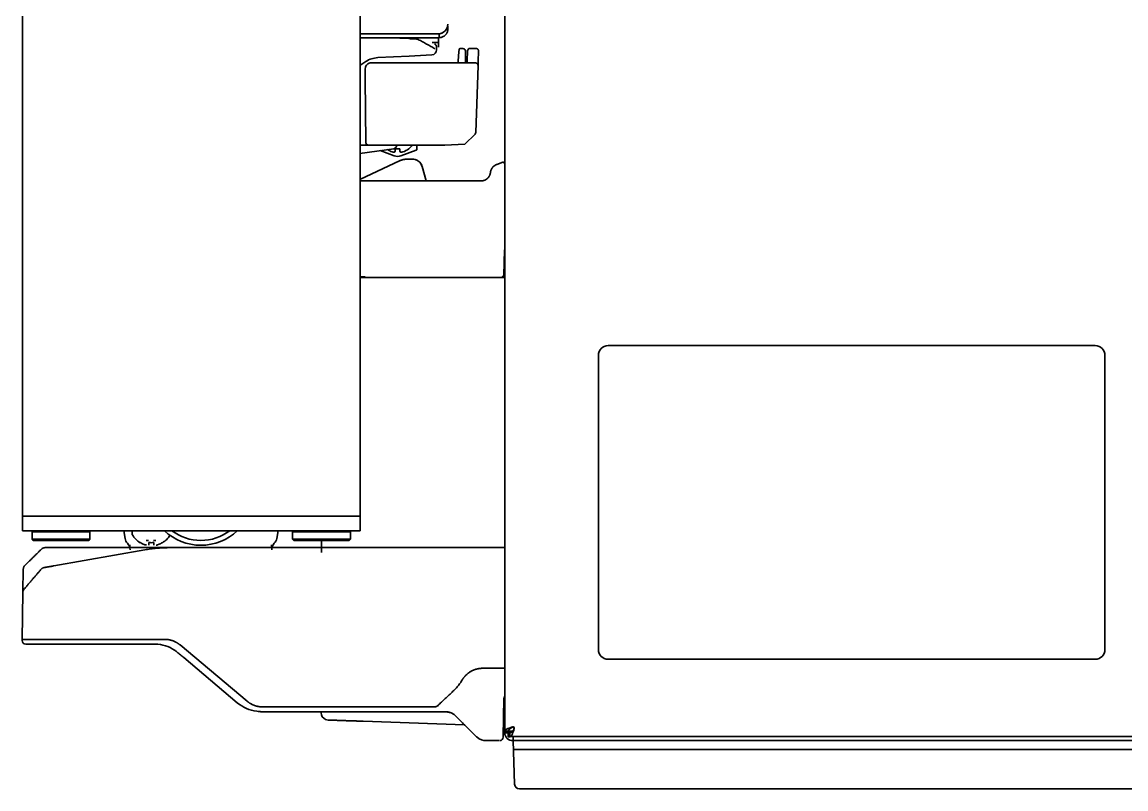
# Model space of a CAD drawing. Header units: inches. Extents: x 786 to 5755, y -850 to 3635.
# Drawn here: x 1965.7 to 2194.5, y 1287.6 to 1446.5 of the extents above; entities that cross this region are included whole.
import ezdxf

# ---------------------------------------------------------------- set-up
doc = ezdxf.new("R2010")
doc.units = ezdxf.units.IN
doc.layers.add('1', color=7, linetype='Continuous', true_color=0xffffff)
doc.layers.add('4', color=7, linetype='Continuous', true_color=0xffffff)

msp = doc.modelspace()

# ---------------------------------------------------------------- linework, layer by layer
at = {"layer": '1', "color": 7, "linetype": 'Continuous', "lineweight": 35}
for p, q in [((1965.72, 1344.12), (1965.72, 2088.63)), ((2035.72, 1344.12), (2035.72, 2088.63)), ((2065.72, 1299.72), (2065.72, 2075.35)), ((2049.83, 1444.12), (2035.72, 1444.12)), ((2049.83, 1444.12), (2050.08, 1444.12)), ((2050.08, 1444.12), (2051.94, 1444.12)), ((2052.12, 1444.12), (2052.12, 1443.32)), ((2053.7, 1445.2), (2053.92, 1445.21)), ((2053.89, 1445.78), (2053.92, 1445.21)), ((2051.21, 1443.32), (2035.72, 1443.32)), ((2042.09, 1443.32), (2045.84, 1443.13)), ((2051.94, 1442.32), (2050.67, 1442.32)), ((2052.12, 1443.32), (2051.21, 1443.32)), ((2052.01, 1443.32), (2052.01, 1441.32)), ((2045.88, 1439.52), (2039.39, 1439.18)), ((2050.62, 1439.77), (2045.88, 1439.52)), ((2051.57, 1441.38), (2051.57, 1440.77)), ((2056.07, 1438.53), (2056.23, 1440.36)), ((2056.23, 1440.36), (2056.27, 1440.89)), ((2056.47, 1441.07), (2057.05, 1441.07)), ((2057.55, 1440.58), (2057.56, 1440.14)), ((2057.56, 1440.14), (2057.59, 1438.31)), ((2036.91, 1438.37), (2035.65, 1437.55)), ((2048.22, 1438.11), (2048.22, 1438.07)), ((2053.22, 1438.07), (2053.22, 1438.11)), ((2056.03, 1438.07), (2056.07, 1438.53)), ((2057.59, 1438.31), (2057.59, 1438.07)), ((2042.7, 1420.3), (2035.65, 1419.31)), ((2042.81, 1418.83), (2039.87, 1419.9)), ((2043.34, 1421.07), (2043.34, 1421.07)), ((2047.33, 1419.98), (2044.18, 1418.83)), ((2047.49, 1420.21), (2047.49, 1421.07)), ((2188.14, 1379.49), (2087.14, 1379.49)), ((2085.14, 1377.49), (2085.14, 1316.49)), ((2190.14, 1316.49), (2190.14, 1377.49)), ((1965.72, 1344.12), (1967.72, 1344.12)), ((1965.72, 1341.12), (1965.72, 1344.12)), ((1967.72, 1344.12), (1965.72, 1344.12)), ((1967.72, 1344.12), (2033.72, 1344.12)), ((2033.72, 1344.12), (1967.72, 1344.12)), ((2033.72, 1344.12), (2035.72, 1344.12)), ((2035.72, 1344.12), (2033.72, 1344.12)), ((2035.72, 1344.12), (2035.72, 1341.12)), ((1967.72, 1341.12), (1965.72, 1341.12)), ((1967.97, 1341.12), (1967.72, 1340.87)), ((1967.72, 1341.12), (2033.72, 1341.12)), ((1979.72, 1340.87), (1979.47, 1341.12)), ((1986.72, 1341.12), (1987, 1339.54)), ((2018.44, 1339.54), (2018.72, 1341.12)), ((2021.97, 1341.12), (2021.72, 1340.87)), ((2033.72, 1340.87), (2033.47, 1341.12)), ((2035.72, 1341.12), (2033.72, 1341.12)), ((1967.72, 1340.87), (1967.72, 1339.37)), ((1979.72, 1340.87), (1967.72, 1340.87)), ((1967.72, 1339.37), (1967.97, 1339.12)), ((1973.72, 1339.37), (1967.72, 1339.37)), ((1967.97, 1339.12), (1973.72, 1339.12)), ((1979.72, 1339.37), (1973.72, 1339.37)), ((1973.72, 1339.12), (1979.47, 1339.12)), ((1979.47, 1339.12), (1979.72, 1339.37)), ((1979.72, 1339.37), (1979.72, 1340.87)), ((1988.45, 1340.72), (1988.45, 1340.52)), ((2021.72, 1340.87), (2021.72, 1339.37)), ((2033.72, 1340.87), (2021.72, 1340.87)), ((2021.72, 1339.37), (2021.97, 1339.12)), ((2027.72, 1339.37), (2021.72, 1339.37)), ((2021.97, 1339.12), (2027.72, 1339.12)), ((2033.72, 1339.37), (2027.72, 1339.37)), ((2027.72, 1339.12), (2033.47, 1339.12)), ((2033.47, 1339.12), (2033.72, 1339.37)), ((2033.72, 1339.37), (2033.72, 1340.87)), ((1972.22, 1333.84), (1991.07, 1337.16)), ((1972.92, 1337.62), (1995.2, 1337.62)), ((1987.97, 1338.19), (1987.98, 1337.62)), ((1990.15, 1338.65), (1990.15, 1338.68)), ((1994.75, 1338.68), (1994.75, 1338.65)), ((1998.34, 1337.62), (2002.41, 1337.62)), ((2003.39, 1337.62), (2012.24, 1337.62)), ((2012.24, 1337.62), (2049.09, 1337.62)), ((2017.33, 1337.62), (2017.34, 1338.19)), ((2049.09, 1337.62), (2061.48, 1337.62)), ((2061.48, 1337.62), (2065.66, 1337.62)), ((1965.82, 1328.37), (1965.91, 1333.21)), ((1965.65, 1318.62), (1965.82, 1328.37)), ((1965.65, 1318.62), (1972.65, 1318.62)), ((1965.66, 1318.36), (1965.65, 1318.62)), ((1972.65, 1318.62), (1995.2, 1318.62)), ((1993.28, 1317.62), (1966.41, 1317.62)), ((1998.41, 1317.45), (2012.31, 1305.79)), ((2010.28, 1305.49), (1999.16, 1314.83)), ((2087.14, 1314.49), (2188.14, 1314.49)), ((2061.16, 1312.62), (2064.05, 1312.62)), ((2064.05, 1312.62), (2065.43, 1312.62)), ((2065.43, 1312.62), (2065.66, 1312.62)), ((2056.62, 1309.76), (2056.83, 1310.12)), ((2015.52, 1304.62), (2050.77, 1304.62)), ((2065.55, 1306.45), (2065.41, 1298.36)), ((2065.65, 1304.75), (2065.52, 1304.78)), ((2065.65, 1304.75), (2065.64, 1304.75)), ((2050.77, 1303.62), (2015.42, 1303.62)), ((2016.39, 1303.62), (2016.32, 1303.62)), ((2055.67, 1302.6), (2055.53, 1302.74)), ((2065.65, 1302.34), (2065.65, 1302.34)), ((2065.47, 1302.02), (2065.53, 1301.97)), ((2063.64, 1297.62), (2061.9, 1297.62)), ((2065.65, 1299.41), (2065.65, 1299.56)), ((2065.65, 1299.22), (2065.65, 1299.41)), ((2066.45, 1299.22), (2065.65, 1299.22)), ((2066.45, 1299.41), (2066.45, 1299.56)), ((2066.45, 1299.41), (2066.45, 1299.22)), ((2066.45, 1299.22), (2066.8, 1299.22)), ((2066.46, 1299.22), (2066.64, 1299.22)), ((2066.46, 1298.42), (2066.46, 1299.22)), ((2066.64, 1298.42), (2066.46, 1298.42)), ((2066.8, 1299.22), (2066.64, 1299.22)), ((2066.8, 1298.42), (2066.64, 1298.42)), ((2066.65, 1299.62), (2067.34, 1299.62)), ((3046.84, 1298.48), (2066.94, 1298.48)), ((2067.45, 1297.62), (2067.45, 1298.42)), ((3047.14, 1297.68), (2067.45, 1297.68)), ((2067.45, 1297.62), (2071.45, 1297.62)), ((2067.77, 1288.59), (2067.45, 1297.62)), ((2071.45, 1297.62), (2067.45, 1297.62)), ((2071.45, 1297.62), (2157.46, 1297.62)), ((2955.44, 1295.78), (2067.52, 1295.78)), ((2071.45, 1287.62), (2068.77, 1287.62)), ((2157.14, 1287.62), (2071.45, 1287.62)), ((2157.14, 1287.62), (2955.44, 1287.62))]:
    msp.add_line(p, q, dxfattribs=at)
for centre, radius, start, end in [((2046.31, 1443.12), 0.2, 354.7841, 90), ((2050.57, 1440.77), 1, 273, 0), ((2056.47, 1440.87), 0.2, 90, 175), ((2057.05, 1440.57), 0.5, 1, 90), ((2039.65, 1434.19), 5, 93, 123.1538), ((2042.59, 1421.04), 0.75, 278, 2), ((2043.49, 1423.17), 3.74, 309.3791, 326.4654), ((2087.14, 1377.49), 2, 90, 180), ((2188.14, 1377.49), 2, 0, 90), ((1988.85, 1340.72), 0.4, 90, 180), ((2002.72, 1349.12), 11, 226.6537, 270), ((2002.72, 1349.12), 10, 233.1281, 270), ((2002.72, 1349.12), 10, 270, 306.8719), ((2002.72, 1349.12), 11, 270, 313.3418), ((1988.97, 1339.89), 2, 190, 222.8958), ((1988.85, 1340.52), 0.4, 180, 210.3012), ((1992.65, 1342.74), 4.8, 210.3012, 238.4186), ((1992.26, 1342.74), 4.8, 301.5837, 327.7382), ((2016.47, 1339.89), 2, 317.1042, 350), ((1986.04, 1337.16), 2, 1, 42.8958), ((1992.45, 1342.43), 3.78, 262.3959, 269.9965), ((1992.45, 1342.43), 3.78, 270.0035, 277.6041), ((2019.4, 1337.16), 2, 137.1042, 179), ((1966.41, 1318.37), 0.75, 181, 270), ((1993.28, 1310.62), 7, 55.5281, 90), ((2087.14, 1316.49), 2, 180, 270), ((2188.14, 1316.49), 2, 270, 0), ((2067.04, 1306.28), 1.5, 157.8745, 179), ((2015.42, 1311.62), 8, 230, 261.8734), ((2069.01, 1301.62), 2, 215.9658, 227.8245), ((2067.45, 1300.22), 0.25, 0, 90), ((2061.9, 1300.62), 3, 230.3082, 270), ((2064.66, 1298.37), 0.75, 270, 359), ((2067.45, 1299.42), 1.8, 186.3155, 270), ((2068.77, 1288.62), 1, 182, 270)]:
    msp.add_arc(centre, radius, start, end, dxfattribs=at)
for centre, major_axis, ratio, start_param, end_param in [((2051.94, 1446.12), (0, 2), 0.990268, 3.141593, 4.712389), ((2043.49, 1423.19), (3.62, 0.87), 0.997235, 3.879272, 4.177379), ((2043.23, 1423.23), (0.81, 3.6), 0.902278, 3.129444, 3.24631), ((2042.94, 1423.23), (0.38, 3.67), 0.420739, 3.280106, 3.396972), ((2043.49, 1420.71), (0, -2), 0.999828, 5.934175, 6.632196), ((2043.2, 1423.19), (0.27, 3.72), 0.017407, 3.440796, 3.813517), ((2043.79, 1423.19), (0.27, -3.72), 0.017407, 5.611261, 5.983982), ((2044.05, 1423.23), (0.38, -3.67), 0.420739, 6.027806, 6.144672), ((2043.75, 1423.23), (0.81, -3.6), 0.902278, 6.178468, 6.295334), ((2043.5, 1423.19), (3.62, -0.87), 0.997235, 5.247399, 5.62012), ((2053.41, 1300.62), (-2.13, 2.11), 0.999844, 4.708305, 4.71975)]:
    msp.add_ellipse(centre, major_axis=major_axis, ratio=ratio, start_param=start_param, end_param=end_param, dxfattribs=at)
for points, knots in [([(2053.91, 1445.01), (2053.91, 1444.91), (2053.89, 1444.81), (2053.85, 1444.61), (2053.81, 1444.51), (2053.76, 1444.38), (2053.75, 1444.36), (2053.72, 1444.31), (2053.68, 1444.23), (2053.64, 1444.16), (2053.55, 1444.03), (2053.48, 1443.94), (2053.38, 1443.84), (2053.35, 1443.82), (2053.31, 1443.78), (2053.25, 1443.72), (2053.18, 1443.67), (2053.03, 1443.57), (2052.93, 1443.51), (2052.79, 1443.46), (2052.76, 1443.44), (2052.71, 1443.42), (2052.68, 1443.41), (2052.59, 1443.39), (2052.48, 1443.36), (2052.36, 1443.34), (2052.27, 1443.33), (2052.24, 1443.33), (2052.18, 1443.33), (2052.15, 1443.32), (2052.12, 1443.32)], [0, 0, 0, 0, 0.125, 0.125, 0.25, 0.25, 0.28125, 0.28125, 0.3125, 0.375, 0.375, 0.5, 0.5, 0.53125, 0.53125, 0.5625, 0.625, 0.625, 0.75, 0.75, 0.78125, 0.78125, 0.8125, 0.8125, 0.875, 0.9375, 0.9375, 0.96875, 0.96875, 1, 1, 1, 1]), ([(2052.12, 1444.12), (2052.19, 1444.12), (2052.27, 1444.13), (2052.36, 1444.15), (2052.37, 1444.16), (2052.41, 1444.17), (2052.43, 1444.17), (2052.48, 1444.19), (2052.51, 1444.2), (2052.55, 1444.22), (2052.57, 1444.23), (2052.58, 1444.24)], [0, 0, 0, 0, 0.453001, 0.453001, 0.566251, 0.566251, 0.679502, 0.679502, 0.906002, 0.906002, 1, 1, 1, 1]), ([(2045.84, 1443.13), (2045.86, 1443.13), (2045.89, 1443.13), (2045.95, 1443.12), (2045.97, 1443.12), (2046.03, 1443.12), (2046.06, 1443.12), (2046.11, 1443.11), (2046.14, 1443.11), (2046.19, 1443.11), (2046.22, 1443.11), (2046.27, 1443.11), (2046.3, 1443.1), (2046.35, 1443.1), (2046.37, 1443.1), (2046.42, 1443.1), (2046.45, 1443.1), (2046.5, 1443.09), (2046.52, 1443.09), (2046.57, 1443.09), (2046.59, 1443.09), (2046.64, 1443.09), (2046.66, 1443.09), (2046.71, 1443.08), (2046.73, 1443.08), (2046.8, 1443.08), (2046.84, 1443.08), (2046.92, 1443.07), (2046.96, 1443.07), (2047.02, 1443.07), (2047.04, 1443.07), (2047.07, 1443.06), (2047.09, 1443.06), (2047.14, 1443.06), (2047.17, 1443.06), (2047.23, 1443.06), (2047.26, 1443.05), (2047.3, 1443.05), (2047.33, 1443.05), (2047.36, 1443.05), (2047.37, 1443.05), (2047.38, 1443.05), (2047.39, 1443.05), (2047.41, 1443.05), (2047.43, 1443.05), (2047.44, 1443.04), (2047.45, 1443.04), (2047.45, 1443.04), (2047.46, 1443.04), (2047.46, 1443.04), (2047.47, 1443.04), (2047.47, 1443.04), (2047.47, 1443.04), (2047.47, 1443.04)], [0, 0, 0, 0, 0.031362, 0.031362, 0.062725, 0.062725, 0.094087, 0.094087, 0.125449, 0.125449, 0.156812, 0.156812, 0.188174, 0.188174, 0.219536, 0.219536, 0.250899, 0.250899, 0.282261, 0.282261, 0.313623, 0.313623, 0.344986, 0.344986, 0.376348, 0.376348, 0.439073, 0.439073, 0.501797, 0.501797, 0.53316, 0.53316, 0.564522, 0.564522, 0.627247, 0.627247, 0.689971, 0.689971, 0.752696, 0.752696, 0.784058, 0.784058, 0.815421, 0.815421, 0.878145, 0.878145, 0.909508, 0.909508, 0.94087, 0.94087, 0.972232, 0.972232, 1, 1, 1, 1]), ([(2045.85, 1443.05), (2045.85, 1443.07), (2045.85, 1443.09), (2045.84, 1443.12), (2045.84, 1443.13), (2045.84, 1443.13)], [0, 0, 0, 0, 0.5, 0.5, 1, 1, 1, 1]), ([(2047.47, 1443.04), (2047.52, 1443.04), (2047.58, 1443.03), (2047.69, 1443), (2047.74, 1442.98), (2047.79, 1442.95)], [0, 0, 0, 0, 0.5, 0.5, 1, 1, 1, 1]), ([(2051.18, 1442.03), (2051.24, 1442), (2051.3, 1441.96), (2051.39, 1441.87), (2051.43, 1441.82), (2051.5, 1441.7), (2051.53, 1441.64), (2051.56, 1441.51), (2051.57, 1441.44), (2051.57, 1441.38)], [0, 0, 0, 0, 0.25, 0.25, 0.5, 0.5, 0.75, 0.75, 1, 1, 1, 1]), ([(2043.03, 1420.28), (2043.06, 1420.28), (2043.1, 1420.28), (2043.18, 1420.28), (2043.26, 1420.28), (2043.34, 1420.28), (2043.41, 1420.28), (2043.45, 1420.28), (2043.57, 1420.28), (2043.65, 1420.28), (2043.77, 1420.28), (2043.81, 1420.28), (2043.88, 1420.28), (2043.92, 1420.28), (2043.96, 1420.28)], [0, 0, 0, 0, 0.125, 0.125, 0.25, 0.375, 0.375, 0.5, 0.5, 0.75, 0.75, 0.875, 0.875, 1, 1, 1, 1]), ([(2047.49, 1420.21), (2047.49, 1420.2), (2047.49, 1420.2), (2047.49, 1420.19), (2047.49, 1420.18), (2047.49, 1420.16), (2047.48, 1420.15), (2047.48, 1420.12), (2047.47, 1420.11), (2047.46, 1420.09), (2047.45, 1420.08), (2047.44, 1420.06), (2047.43, 1420.04), (2047.41, 1420.03), (2047.4, 1420.02), (2047.4, 1420.02), (2047.37, 1420), (2047.35, 1419.98), (2047.33, 1419.98)], [0, 0, 0, 0, 0.0625, 0.0625, 0.125, 0.125, 0.25, 0.25, 0.375, 0.375, 0.5, 0.5, 0.625, 0.6875, 0.6875, 0.75, 0.75, 1, 1, 1, 1]), ([(1970.4, 1337.62), (1970.33, 1337.62), (1970.27, 1337.61), (1970.14, 1337.59), (1970.08, 1337.57), (1969.96, 1337.52), (1969.9, 1337.49), (1969.79, 1337.42), (1969.74, 1337.38), (1969.69, 1337.33)], [0, 0, 0, 0, 0.25, 0.25, 0.5, 0.5, 0.75, 0.75, 1, 1, 1, 1]), ([(1970.4, 1337.62), (1970.4, 1337.62), (1970.4, 1337.62), (1970.42, 1337.62), (1970.42, 1337.62), (1970.44, 1337.62), (1970.44, 1337.62), (1970.46, 1337.62), (1970.47, 1337.62), (1970.49, 1337.62), (1970.5, 1337.62), (1970.53, 1337.62), (1970.54, 1337.62), (1970.57, 1337.62), (1970.58, 1337.62), (1970.63, 1337.62), (1970.67, 1337.62), (1970.75, 1337.62), (1970.79, 1337.62), (1970.88, 1337.62), (1970.93, 1337.62), (1970.99, 1337.62), (1971.01, 1337.62), (1971.03, 1337.62), (1971.08, 1337.62), (1971.12, 1337.62), (1971.2, 1337.62), (1971.26, 1337.62), (1971.39, 1337.62), (1971.46, 1337.62), (1971.56, 1337.62), (1971.59, 1337.62), (1971.65, 1337.62), (1971.66, 1337.62), (1971.7, 1337.62), (1971.72, 1337.62), (1971.81, 1337.62), (1971.88, 1337.62), (1972.03, 1337.62), (1972.11, 1337.62), (1972.26, 1337.62), (1972.34, 1337.62), (1972.46, 1337.62), (1972.5, 1337.62), (1972.59, 1337.62), (1972.63, 1337.62), (1972.71, 1337.62), (1972.75, 1337.62), (1972.81, 1337.62), (1972.83, 1337.62), (1972.87, 1337.62), (1972.89, 1337.62), (1972.92, 1337.62)], [0, 0, 0, 0, 0.0625, 0.0625, 0.09375, 0.09375, 0.125, 0.125, 0.15625, 0.15625, 0.1875, 0.1875, 0.21875, 0.21875, 0.25, 0.25, 0.3125, 0.3125, 0.375, 0.375, 0.4375, 0.4375, 0.453125, 0.453125, 0.46875, 0.5, 0.5, 0.5625, 0.5625, 0.625, 0.625, 0.65625, 0.65625, 0.671875, 0.671875, 0.6875, 0.6875, 0.75, 0.75, 0.8125, 0.8125, 0.875, 0.875, 0.90625, 0.90625, 0.9375, 0.9375, 0.96875, 0.96875, 0.984375, 0.984375, 1, 1, 1, 1]), ([(1990.15, 1338.68), (1990.36, 1338.56), (1990.57, 1338.45), (1990.89, 1338.31), (1991, 1338.27), (1991.23, 1338.19), (1991.34, 1338.16), (1991.45, 1338.13)], [0, 0, 0, 0, 0.5, 0.5, 0.75, 0.75, 1, 1, 1, 1]), ([(1991.07, 1337.16), (1991.48, 1337.24), (1991.89, 1337.3), (1992.5, 1337.38), (1992.71, 1337.41), (1993.12, 1337.45), (1993.33, 1337.48), (1993.95, 1337.53), (1994.36, 1337.56), (1995.19, 1337.6), (1995.6, 1337.62), (1996.02, 1337.62)], [0, 0, 0, 0, 0.25, 0.25, 0.375, 0.375, 0.5, 0.5, 0.75, 0.75, 1, 1, 1, 1]), ([(1992.95, 1338.68), (1992.95, 1338.56), (1992.95, 1338.45), (1992.95, 1338.31), (1992.95, 1338.27), (1992.95, 1338.19), (1992.95, 1338.16), (1992.95, 1338.13)], [0, 0, 0, 0, 0.5, 0.5, 0.75, 0.75, 1, 1, 1, 1]), ([(1966.21, 1333.91), (1966.16, 1333.86), (1966.12, 1333.81), (1966.05, 1333.71), (1966.02, 1333.65), (1965.97, 1333.53), (1965.95, 1333.47), (1965.92, 1333.34), (1965.91, 1333.28), (1965.91, 1333.21)], [0, 0, 0, 0, 0.25, 0.25, 0.5, 0.5, 0.75, 0.75, 1, 1, 1, 1]), ([(1969.61, 1333.15), (1969.64, 1333.19), (1969.69, 1333.23), (1969.77, 1333.31), (1969.82, 1333.34), (1969.92, 1333.4), (1969.97, 1333.42), (1970.08, 1333.46), (1970.14, 1333.47), (1970.19, 1333.48)], [0, 0, 0, 0, 0.25, 0.25, 0.5, 0.5, 0.75, 0.75, 1, 1, 1, 1]), ([(1970.19, 1333.48), (1970.2, 1333.48), (1970.2, 1333.48), (1970.21, 1333.49), (1970.22, 1333.49), (1970.23, 1333.49), (1970.24, 1333.49), (1970.26, 1333.49), (1970.27, 1333.5), (1970.31, 1333.5), (1970.33, 1333.51), (1970.36, 1333.51), (1970.37, 1333.51), (1970.38, 1333.52), (1970.39, 1333.52), (1970.41, 1333.52), (1970.42, 1333.52), (1970.47, 1333.53), (1970.5, 1333.54), (1970.61, 1333.56), (1970.7, 1333.57), (1970.8, 1333.59), (1970.83, 1333.59), (1970.84, 1333.6), (1970.87, 1333.6), (1970.9, 1333.61), (1970.97, 1333.62), (1971.03, 1333.63), (1971.13, 1333.65), (1971.19, 1333.66), (1971.3, 1333.68), (1971.36, 1333.69), (1971.45, 1333.71), (1971.49, 1333.71), (1971.55, 1333.72), (1971.58, 1333.73), (1971.68, 1333.74), (1971.81, 1333.77), (1971.94, 1333.79), (1972.08, 1333.82), (1972.15, 1333.83), (1972.22, 1333.84)], [0, 0, 0, 0, 0.0625, 0.0625, 0.09375, 0.09375, 0.125, 0.125, 0.1875, 0.1875, 0.25, 0.25, 0.265625, 0.265625, 0.28125, 0.28125, 0.3125, 0.3125, 0.375, 0.375, 0.5, 0.515625, 0.515625, 0.53125, 0.53125, 0.5625, 0.5625, 0.625, 0.625, 0.6875, 0.6875, 0.75, 0.75, 0.78125, 0.78125, 0.8125, 0.8125, 0.875, 0.9375, 0.9375, 1, 1, 1, 1]), ([(1965.82, 1328.37), (1965.83, 1328.43), (1965.83, 1328.48), (1965.85, 1328.6), (1965.87, 1328.65), (1965.91, 1328.76), (1965.94, 1328.81), (1965.99, 1328.91), (1966.03, 1328.96), (1966.06, 1329)], [0, 0, 0, 0, 0.25, 0.25, 0.5, 0.5, 0.75, 0.75, 1, 1, 1, 1]), ([(1995.2, 1318.62), (1995.22, 1318.62), (1995.26, 1318.62), (1995.33, 1318.62), (1995.41, 1318.62), (1995.5, 1318.61), (1995.59, 1318.6), (1995.7, 1318.6), (1995.81, 1318.58), (1995.94, 1318.57), (1996.11, 1318.54), (1996.31, 1318.5), (1996.53, 1318.44), (1996.73, 1318.38), (1996.91, 1318.32), (1997.1, 1318.25), (1997.29, 1318.16), (1997.49, 1318.06), (1997.66, 1317.97), (1997.79, 1317.9), (1997.88, 1317.84), (1997.96, 1317.79), (1998.04, 1317.74), (1998.11, 1317.69), (1998.17, 1317.64), (1998.22, 1317.6), (1998.27, 1317.56), (1998.32, 1317.53), (1998.35, 1317.5), (1998.39, 1317.47), (1998.4, 1317.46), (1998.41, 1317.45)], [0, 0, 0, 0, 0.017064, 0.036815, 0.059249, 0.084363, 0.112153, 0.142614, 0.175746, 0.211544, 0.250008, 0.322378, 0.388152, 0.447354, 0.499999, 0.556663, 0.617207, 0.681642, 0.74999, 0.781923, 0.811844, 0.839751, 0.865643, 0.889519, 0.911376, 0.931211, 0.949024, 0.964812, 0.978571, 0.990302, 1, 1, 1, 1]), ([(1997.78, 1315.98), (1997.69, 1316.05), (1997.6, 1316.13), (1997.43, 1316.26), (1997.33, 1316.33), (1997.24, 1316.39)], [0, 0, 0, 0, 0.5, 0.5, 1, 1, 1, 1]), ([(1999.16, 1314.83), (1998.93, 1315.02), (1998.7, 1315.21), (1998.24, 1315.6), (1998.01, 1315.79), (1997.78, 1315.98)], [0, 0, 0, 0, 0.5, 0.5, 1, 1, 1, 1]), ([(2056.83, 1310.12), (2056.84, 1310.13), (2056.85, 1310.16), (2056.88, 1310.21), (2056.92, 1310.27), (2056.97, 1310.35), (2057.03, 1310.44), (2057.11, 1310.55), (2057.2, 1310.67), (2057.3, 1310.8), (2057.41, 1310.93), (2057.52, 1311.04), (2057.66, 1311.19), (2057.85, 1311.38), (2058.12, 1311.6), (2058.4, 1311.79), (2058.65, 1311.95), (2058.92, 1312.1), (2059.23, 1312.24), (2059.56, 1312.36), (2059.81, 1312.44), (2060.01, 1312.49), (2060.16, 1312.52), (2060.33, 1312.55), (2060.47, 1312.57), (2060.59, 1312.59), (2060.67, 1312.6), (2060.74, 1312.6), (2060.81, 1312.61), (2060.88, 1312.61), (2060.94, 1312.62), (2060.99, 1312.62), (2061.04, 1312.62), (2061.09, 1312.62), (2061.12, 1312.62), (2061.15, 1312.62), (2061.16, 1312.62)], [0, 0, 0, 0, 0.0061, 0.01531, 0.027667, 0.04322, 0.062032, 0.084179, 0.109751, 0.139649, 0.168791, 0.197137, 0.224648, 0.276341, 0.344632, 0.418422, 0.469345, 0.515612, 0.598152, 0.668476, 0.730211, 0.758888, 0.790823, 0.826032, 0.864529, 0.882031, 0.898505, 0.913948, 0.928354, 0.941722, 0.954048, 0.96533, 0.975568, 0.984759, 0.992903, 1, 1, 1, 1]), ([(2056.59, 1309.7), (2056.43, 1309.49), (2056.27, 1309.27), (2055.93, 1308.86), (2055.76, 1308.65), (2055.39, 1308.25), (2055.19, 1308.05), (2054.79, 1307.65), (2054.59, 1307.45), (2054.27, 1307.16), (2054.16, 1307.06), (2054, 1306.91), (2053.95, 1306.86), (2053.84, 1306.76), (2053.78, 1306.7), (2053.51, 1306.45), (2053.29, 1306.25), (2052.85, 1305.85), (2052.63, 1305.64), (2052.19, 1305.23), (2051.97, 1305.02), (2051.75, 1304.8)], [0, 0, 0, 0, 0.125, 0.125, 0.25, 0.25, 0.375, 0.375, 0.5, 0.5, 0.5625, 0.5625, 0.59375, 0.59375, 0.625, 0.625, 0.75, 0.75, 0.875, 0.875, 1, 1, 1, 1]), ([(2012.31, 1305.79), (2012.32, 1305.78), (2012.35, 1305.75), (2012.41, 1305.71), (2012.48, 1305.66), (2012.56, 1305.6), (2012.65, 1305.53), (2012.76, 1305.45), (2012.89, 1305.37), (2013.04, 1305.28), (2013.23, 1305.18), (2013.43, 1305.08), (2013.62, 1304.99), (2013.81, 1304.92), (2013.99, 1304.86), (2014.19, 1304.8), (2014.41, 1304.74), (2014.6, 1304.71), (2014.73, 1304.68), (2014.81, 1304.67), (2014.89, 1304.66), (2014.96, 1304.65), (2015.03, 1304.64), (2015.09, 1304.64), (2015.15, 1304.63), (2015.21, 1304.63), (2015.26, 1304.63), (2015.32, 1304.62), (2015.36, 1304.62), (2015.41, 1304.62), (2015.45, 1304.62), (2015.49, 1304.62), (2015.51, 1304.62), (2015.52, 1304.62)], [0, 0, 0, 0, 0.015307, 0.035184, 0.059623, 0.088618, 0.12216, 0.160242, 0.20286, 0.250007, 0.318362, 0.382801, 0.443341, 0.499998, 0.55265, 0.611855, 0.677626, 0.749989, 0.773387, 0.795826, 0.817305, 0.837824, 0.857382, 0.87598, 0.893616, 0.91029, 0.926001, 0.940748, 0.954531, 0.967348, 0.9792, 0.990084, 1, 1, 1, 1]), ([(2051.55, 1304.68), (2051.54, 1304.68), (2051.52, 1304.68), (2051.48, 1304.67), (2051.45, 1304.67), (2051.41, 1304.66), (2051.38, 1304.66), (2051.35, 1304.65), (2051.31, 1304.65), (2051.28, 1304.65), (2051.25, 1304.64), (2051.22, 1304.64), (2051.19, 1304.64), (2051.16, 1304.64), (2051.14, 1304.63), (2051.11, 1304.63), (2051.08, 1304.63), (2051.05, 1304.63), (2051.03, 1304.63), (2051, 1304.63), (2050.98, 1304.62), (2050.95, 1304.62), (2050.93, 1304.62), (2050.91, 1304.62), (2050.89, 1304.62), (2050.87, 1304.62), (2050.84, 1304.62), (2050.82, 1304.62), (2050.81, 1304.62), (2050.79, 1304.62), (2050.77, 1304.62), (2050.77, 1304.62)], [0, 0, 0, 0, 0.045822, 0.090837, 0.135046, 0.178447, 0.221042, 0.262828, 0.303807, 0.343977, 0.383338, 0.42189, 0.459633, 0.496565, 0.532688, 0.567999, 0.602498, 0.636186, 0.669061, 0.701124, 0.732373, 0.762807, 0.792428, 0.821233, 0.849223, 0.876396, 0.902752, 0.928292, 0.953013, 0.976916, 1, 1, 1, 1]), ([(2051.55, 1304.68), (2051.56, 1304.68), (2051.57, 1304.69), (2051.59, 1304.69), (2051.6, 1304.7), (2051.63, 1304.71), (2051.64, 1304.72), (2051.67, 1304.73), (2051.68, 1304.74), (2051.69, 1304.75), (2051.7, 1304.75), (2051.73, 1304.77), (2051.74, 1304.79), (2051.75, 1304.8)], [0, 0, 0, 0, 0.125, 0.125, 0.25, 0.25, 0.5, 0.5, 0.625, 0.625, 0.75, 0.75, 1, 1, 1, 1]), ([(2015.42, 1303.62), (2015.33, 1303.62), (2015.23, 1303.62), (2015.04, 1303.63), (2014.95, 1303.63), (2014.67, 1303.65), (2014.48, 1303.67), (2014.29, 1303.7)], [0, 0, 0, 0, 0.25, 0.25, 0.5, 0.5, 1, 1, 1, 1]), ([(2054.37, 1303.42), (2054.33, 1303.43), (2054.29, 1303.45), (2054.19, 1303.48), (2054.14, 1303.49), (2054, 1303.53), (2053.9, 1303.55), (2053.69, 1303.58), (2053.58, 1303.6), (2053.36, 1303.61), (2053.25, 1303.62), (2053.13, 1303.62)], [0, 0, 0, 0, 0.125, 0.125, 0.25, 0.25, 0.5, 0.5, 0.75, 0.75, 1, 1, 1, 1]), ([(2055.51, 1302.77), (2055.48, 1302.8), (2055.45, 1302.83), (2055.38, 1302.88), (2055.35, 1302.91), (2055.24, 1303), (2055.17, 1303.05), (2055.03, 1303.15), (2054.95, 1303.2), (2054.79, 1303.29), (2054.7, 1303.33), (2054.57, 1303.39), (2054.53, 1303.41), (2054.46, 1303.43), (2054.43, 1303.44), (2054.39, 1303.46), (2054.36, 1303.46), (2054.25, 1303.5), (2054.15, 1303.53), (2053.95, 1303.57), (2053.85, 1303.59), (2053.63, 1303.61), (2053.52, 1303.62), (2053.41, 1303.62)], [0, 0, 0, 0, 0.0625, 0.0625, 0.125, 0.125, 0.25, 0.25, 0.375, 0.375, 0.5, 0.5, 0.5625, 0.5625, 0.59375, 0.59375, 0.625, 0.625, 0.75, 0.75, 0.875, 0.875, 1, 1, 1, 1]), ([(2059.78, 1298.5), (2059.43, 1298.84), (2059.09, 1299.19), (2058.4, 1299.87), (2058.06, 1300.22), (2057.37, 1300.9), (2057.03, 1301.24), (2056.52, 1301.75), (2056.35, 1301.92), (2056.01, 1302.27), (2055.84, 1302.44), (2055.67, 1302.6)], [0, 0, 0, 0, 0.25, 0.25, 0.5, 0.5, 0.75, 0.75, 0.875, 0.875, 1, 1, 1, 1]), ([(2065.48, 1302.48), (2065.5, 1302.45), (2065.51, 1302.42), (2065.54, 1302.39), (2065.54, 1302.38), (2065.55, 1302.37), (2065.56, 1302.37), (2065.58, 1302.35), (2065.59, 1302.35), (2065.61, 1302.34), (2065.63, 1302.33), (2065.65, 1302.34)], [0, 0, 0, 0, 0.327638, 0.327638, 0.421517, 0.421517, 0.515396, 0.515396, 0.703154, 0.703154, 1, 1, 1, 1]), ([(2065.65, 1299.56), (2065.65, 1299.6), (2065.67, 1299.64), (2065.71, 1299.71), (2065.74, 1299.75), (2065.82, 1299.82), (2065.87, 1299.86), (2065.99, 1299.93), (2066.05, 1299.97), (2066.21, 1300.04), (2066.29, 1300.08), (2066.47, 1300.15), (2066.56, 1300.19), (2066.76, 1300.26), (2066.87, 1300.3), (2067.08, 1300.37), (2067.19, 1300.41), (2067.31, 1300.45)], [0, 0, 0, 0, 0.125, 0.125, 0.25, 0.25, 0.375, 0.375, 0.5, 0.5, 0.625, 0.625, 0.75, 0.75, 0.875, 0.875, 1, 1, 1, 1]), ([(2066.45, 1299.56), (2066.45, 1299.64), (2066.48, 1299.71), (2066.57, 1299.86), (2066.64, 1299.93), (2066.8, 1300.08), (2066.9, 1300.15), (2067.13, 1300.3), (2067.25, 1300.37), (2067.37, 1300.45)], [0, 0, 0, 0, 0.25, 0.25, 0.5, 0.5, 0.75, 0.75, 1, 1, 1, 1]), ([(2067.68, 1300.14), (2067.61, 1300.01), (2067.53, 1299.89), (2067.39, 1299.67), (2067.31, 1299.57), (2067.16, 1299.4), (2067.09, 1299.33), (2066.94, 1299.24), (2066.87, 1299.22), (2066.8, 1299.22)], [0, 0, 0, 0, 0.25, 0.25, 0.5, 0.5, 0.75, 0.75, 1, 1, 1, 1]), ([(2067.68, 1300.07), (2067.64, 1299.96), (2067.61, 1299.85), (2067.53, 1299.63), (2067.5, 1299.53), (2067.42, 1299.33), (2067.39, 1299.23), (2067.31, 1299.05), (2067.28, 1298.97), (2067.2, 1298.82), (2067.16, 1298.75), (2067.09, 1298.63), (2067.05, 1298.58), (2066.98, 1298.5), (2066.94, 1298.47), (2066.87, 1298.43), (2066.83, 1298.42), (2066.8, 1298.42)], [0, 0, 0, 0, 0.125, 0.125, 0.25, 0.25, 0.375, 0.375, 0.5, 0.5, 0.625, 0.625, 0.75, 0.75, 0.875, 0.875, 1, 1, 1, 1]), ([(2067.31, 1300.45), (2067.32, 1300.45), (2067.34, 1300.46), (2067.38, 1300.46), (2067.42, 1300.47), (2067.44, 1300.47), (2067.45, 1300.47)], [0, 0, 0, 0, 0.244951, 0.494182, 0.746344, 1, 1, 1, 1]), ([(2067.7, 1300.22), (2067.7, 1300.21), (2067.7, 1300.18), (2067.7, 1300.14), (2067.69, 1300.11), (2067.68, 1300.08), (2067.68, 1300.07)], [0, 0, 0, 0, 0.253656, 0.505818, 0.755049, 1, 1, 1, 1]), ([(2064.5, 1297.62), (2064.42, 1297.62), (2064.26, 1297.62), (2064.04, 1297.62), (2063.9, 1297.62), (2063.8, 1297.62), (2063.76, 1297.62), (2063.7, 1297.62), (2063.67, 1297.62), (2063.64, 1297.62)], [0, 0, 0, 0, 0.25, 0.5, 0.75, 0.75, 0.875, 0.875, 1, 1, 1, 1])]:
    msp.add_open_spline(points, degree=3, knots=knots, dxfattribs=at)
for points, degree in [([(2053.92, 1445.21), (2053.92, 1445.15), (2053.92, 1445.08), (2053.91, 1445.01)], 3), ([(2051.25, 1441.04), (2047.79, 1442.95)], 1), ([(1991.39, 1339.12), (1991.41, 1339.12), (1991.47, 1339.12), (1991.54, 1339.11), (1991.61, 1339.11), (1991.68, 1339.11), (1991.75, 1339.11), (1991.82, 1339.12), (1991.87, 1339.12), (1991.89, 1339.12)], 3), ([(1992.89, 1339.12), (1992.91, 1339.12), (1992.96, 1339.12), (1993.03, 1339.11), (1993.1, 1339.11), (1993.17, 1339.11), (1993.25, 1339.11), (1993.32, 1339.12), (1993.36, 1339.12), (1993.39, 1339.12)], 3), ([(1966.21, 1333.91), (1969.69, 1337.33)], 1), ([(1991.95, 1338.13), (1991.95, 1338.14), (1991.95, 1338.17), (1991.95, 1338.22), (1991.95, 1338.28), (1991.95, 1338.34), (1991.95, 1338.41), (1991.95, 1338.48), (1991.95, 1338.57), (1991.95, 1338.64), (1991.95, 1338.68)], 3), ([(1993.45, 1338.13), (1993.51, 1338.14), (1993.62, 1338.17), (1993.78, 1338.22), (1993.94, 1338.28), (1994.09, 1338.34), (1994.24, 1338.41), (1994.4, 1338.48), (1994.57, 1338.57), (1994.69, 1338.64), (1994.75, 1338.68)], 3), ([(1995.2, 1337.62), (1995.55, 1337.62), (1995.91, 1337.62), (1996.26, 1337.62)], 3), ([(1996.28, 1337.62), (1996.97, 1337.62), (1997.66, 1337.62), (1998.34, 1337.62)], 3), ([(2002.41, 1337.62), (2002.9, 1337.62), (2003.39, 1337.62)], 2), ([(1969.61, 1333.15), (1966.06, 1329)], 1), ([(2056.59, 1309.7), (2056.6, 1309.72), (2056.61, 1309.74), (2056.62, 1309.76)], 3), ([(2051.55, 1303.62), (2051.29, 1303.62), (2051.03, 1303.62), (2050.77, 1303.62)], 3), ([(2053.41, 1303.62), (2053.26, 1303.62), (2052.95, 1303.62), (2052.49, 1303.62), (2052.02, 1303.62), (2051.71, 1303.62), (2051.55, 1303.62)], 3), ([(2065.65, 1304.04), (2065.51, 1304.06)], 1), ([(2067.7, 1300.22), (2067.7, 1300.19), (2067.7, 1300.16), (2067.68, 1300.14)], 3), ([(2059.98, 1298.31), (2059.91, 1298.37), (2059.84, 1298.43), (2059.78, 1298.5)], 3), ([(2065.65, 1299.56), (2066.45, 1299.56)], 1), ([(2066.8, 1298.42), (2066.8, 1299.22)], 1)]:
    msp.add_open_spline(points, degree=degree, dxfattribs=at)
at = {"layer": '4', "color": 7, "linetype": 'Continuous', "lineweight": 35}
for p, q in [((2057.96, 1438.91), (2058.01, 1440.15)), ((2058.01, 1440.15), (2058.02, 1440.59)), ((2058.52, 1441.07), (2059.78, 1441.07)), ((2060.28, 1440.11), (2060.24, 1438.87)), ((2060.28, 1440.44), (2060.28, 1440.59)), ((2060.28, 1440.2), (2060.28, 1440.11)), ((2060.29, 1440.42), (2060.29, 1440.32)), ((2060.29, 1440.33), (2060.29, 1440.36)), ((2037.85, 1438.07), (2043.38, 1438.07)), ((2043.38, 1438.07), (2053.29, 1438.07)), ((2053.29, 1438.07), (2056.03, 1438.07)), ((2053.29, 1438.07), (2059.69, 1438.07)), ((2057.1, 1438.07), (2057.93, 1438.07)), ((2057.93, 1438.07), (2057.96, 1438.91)), ((2058.32, 1438.07), (2058.42, 1438.07)), ((2060.19, 1437.55), (2059.71, 1423.68)), ((2060.24, 1438.87), (2060.19, 1437.55)), ((2036.76, 1436.49), (2036.76, 1435.68)), ((2036.94, 1421.55), (2036.76, 1434.84)), ((2057.44, 1421.22), (2053.29, 1421.07)), ((2059.56, 1423.34), (2057.44, 1421.22)), ((2035.69, 1421.07), (2035.65, 1421.07)), ((2037.44, 1421.07), (2035.69, 1421.07)), ((2039.2, 1421.07), (2037.44, 1421.07)), ((2053.29, 1421.07), (2039.2, 1421.07)), ((2035.65, 1413.92), (2044.05, 1417.84)), ((2048.59, 1416.64), (2049.4, 1413.62)), ((2064.06, 1417.04), (2065.32, 1417.5)), ((2035.66, 1413.62), (2060.77, 1413.62)), ((2065.65, 1403.05), (2065.65, 1403.06)), ((2065.65, 1399.37), (2065.56, 1394.11)), ((2036.79, 1393.62), (2035.65, 1393.62)), ((2065.06, 1393.62), (2036.79, 1393.62)), ((2065.65, 1393.52), (2062.79, 1393.62)), ((2062.9, 1393.62), (2062.86, 1393.62)), ((2065.65, 1393.62), (2065.06, 1393.62)), ((2027.72, 1336.63), (2027.72, 1339.13)), ((2027.65, 1303.4), (2027.65, 1303.62)), ((2057.37, 1300.91), (2036.34, 1301.64)), ((2065.65, 1300.62), (2065.45, 1300.63))]:
    msp.add_line(p, q, dxfattribs=at)
for centre, radius, start, end in [((2058.52, 1440.57), 0.5, 160.4619, 178), ((2058.52, 1440.57), 0.5, 90, 160.4619), ((2059.69, 1437.57), 0.5, 358, 90), ((2059.21, 1423.7), 0.5, 315, 358), ((2037.44, 1421.57), 0.5, 182, 270), ((2046.66, 1416.12), 2, 63.4828, 90), ((2046.66, 1416.12), 2, 15, 28.5398), ((2065.4, 1417.26), 0.25, 0, 110), ((2063.61, 1393.12), 0.5, 90, 107.6133), ((2029.15, 1303.4), 1.5, 180, 246.7177), ((2029.15, 1303.4), 1.5, 246.7177, 268)]:
    msp.add_arc(centre, radius, start, end, dxfattribs=at)
for centre, major_axis, ratio, start_param, end_param in [((2044.09, 1417.56), (-2.18, 61.56), 0.113636, 1.258201, 1.282274), ((2065.22, 1393.93), (-0.161, 0.192), 0.60812, 2.197927, 3.141593), ((2065.31, 1394.12), (-0.25, 0.004), 0.765996, 1.584166, 3.141593)]:
    msp.add_ellipse(centre, major_axis=major_axis, ratio=ratio, start_param=start_param, end_param=end_param, dxfattribs=at)
for points, degree, knots in [([(2059.78, 1441.07), (2059.81, 1441.07), (2059.84, 1441.07), (2059.91, 1441.05), (2059.94, 1441.05), (2060, 1441.02), (2060.03, 1441.01), (2060.08, 1440.97), (2060.1, 1440.95), (2060.15, 1440.91), (2060.17, 1440.88), (2060.21, 1440.83), (2060.22, 1440.8), (2060.25, 1440.74), (2060.26, 1440.71), (2060.27, 1440.65), (2060.28, 1440.62), (2060.28, 1440.59)], 3, [0, 0, 0, 0, 0.125, 0.125, 0.25, 0.25, 0.375, 0.375, 0.5, 0.5, 0.625, 0.625, 0.75, 0.75, 0.875, 0.875, 1, 1, 1, 1]), ([(2060.28, 1440.59), (2060.28, 1440.59), (2060.28, 1440.59), (2060.28, 1440.59), (2060.28, 1440.58), (2060.28, 1440.58), (2060.28, 1440.58), (2060.28, 1440.58), (2060.28, 1440.58), (2060.28, 1440.58), (2060.28, 1440.57), (2060.28, 1440.57), (2060.28, 1440.57), (2060.28, 1440.57), (2060.28, 1440.56), (2060.28, 1440.56), (2060.28, 1440.56), (2060.28, 1440.56), (2060.28, 1440.55), (2060.28, 1440.55), (2060.28, 1440.55), (2060.28, 1440.54), (2060.28, 1440.52), (2060.29, 1440.51), (2060.29, 1440.49), (2060.29, 1440.48), (2060.29, 1440.47), (2060.29, 1440.46), (2060.29, 1440.44), (2060.29, 1440.43), (2060.29, 1440.43), (2060.29, 1440.42)], 3, [0, 0, 0, 0, 0.029683, 0.058828, 0.087439, 0.115518, 0.14307, 0.170096, 0.196598, 0.222578, 0.248037, 0.272976, 0.297397, 0.321298, 0.344681, 0.367544, 0.389889, 0.411714, 0.433018, 0.453802, 0.474064, 0.493804, 0.598854, 0.694698, 0.748573, 0.799072, 0.846158, 0.889804, 0.929992, 0.966719, 1, 1, 1, 1]), ([(2037.85, 1438.07), (2037.64, 1438.04), (2037.43, 1437.99), (2037.14, 1437.78), (2036.89, 1437.4), (2036.8, 1437.07), (2036.76, 1436.49)], 3, [0, 0, 0, 0, 0.180766, 0.414511, 0.692872, 1, 1, 1, 1]), ([(2044.05, 1417.84), (2044.06, 1417.84), (2044.07, 1417.85), (2044.1, 1417.86), (2044.12, 1417.87), (2044.14, 1417.88), (2044.17, 1417.89), (2044.19, 1417.9), (2044.21, 1417.91), (2044.24, 1417.92), (2044.26, 1417.93), (2044.28, 1417.94), (2044.31, 1417.94), (2044.33, 1417.95), (2044.35, 1417.96), (2044.38, 1417.97), (2044.4, 1417.98), (2044.42, 1417.98), (2044.45, 1417.99), (2044.47, 1418), (2044.5, 1418), (2044.52, 1418.01), (2044.54, 1418.02), (2044.57, 1418.02), (2044.59, 1418.03), (2044.62, 1418.04), (2044.64, 1418.04), (2044.66, 1418.05), (2044.69, 1418.05), (2044.71, 1418.06), (2044.74, 1418.06), (2044.76, 1418.07), (2044.78, 1418.07), (2044.81, 1418.08), (2044.83, 1418.08), (2044.86, 1418.08), (2044.88, 1418.09), (2044.91, 1418.09), (2044.93, 1418.09), (2044.95, 1418.1), (2044.98, 1418.1), (2045, 1418.1), (2045.03, 1418.11), (2045.05, 1418.11), (2045.08, 1418.11), (2045.1, 1418.11), (2045.13, 1418.11), (2045.15, 1418.12), (2045.17, 1418.12), (2045.2, 1418.12), (2045.22, 1418.12), (2045.25, 1418.12), (2045.27, 1418.12), (2045.3, 1418.12), (2045.31, 1418.12), (2045.32, 1418.12)], 3, [0, 0, 0, 0, 0.019176, 0.03834, 0.057492, 0.076632, 0.09576, 0.114876, 0.133981, 0.153073, 0.172153, 0.191221, 0.210278, 0.229322, 0.248355, 0.267375, 0.286384, 0.305381, 0.324366, 0.343339, 0.3623, 0.38125, 0.400187, 0.419113, 0.438027, 0.456929, 0.47582, 0.494698, 0.513565, 0.53242, 0.551263, 0.570095, 0.588915, 0.607723, 0.626519, 0.645304, 0.664077, 0.682838, 0.701588, 0.720325, 0.739052, 0.757766, 0.776469, 0.79516, 0.81384, 0.832508, 0.851165, 0.86981, 0.888443, 0.907065, 0.925675, 0.944273, 0.96286, 0.981436, 1, 1, 1, 1]), ([(2045.32, 1418.12), (2045.42, 1418.12), (2045.52, 1418.12), (2045.76, 1418.12), (2045.9, 1418.12), (2046.16, 1418.12), (2046.27, 1418.12), (2046.46, 1418.12), (2046.53, 1418.12), (2046.63, 1418.12), (2046.66, 1418.12), (2046.66, 1418.12)], 3, [0, 0, 0, 0, 0.139708, 0.139708, 0.357016, 0.357016, 0.573291, 0.573291, 0.786882, 0.786882, 1, 1, 1, 1]), ([(2048.51, 1416.68), (2048.48, 1416.83), (2048.38, 1417.11), (2048.11, 1417.51), (2047.74, 1417.82), (2047.44, 1417.97), (2047.28, 1418.02)], 3, [0, 0, 0, 0, 0.240196, 0.49127, 0.746959, 1, 1, 1, 1]), ([(2062.76, 1415.39), (2062.76, 1415.4), (2062.76, 1415.41), (2062.77, 1415.43), (2062.77, 1415.45), (2062.77, 1415.47), (2062.78, 1415.5), (2062.78, 1415.52), (2062.78, 1415.54), (2062.79, 1415.56), (2062.79, 1415.58), (2062.8, 1415.61), (2062.8, 1415.63), (2062.81, 1415.65), (2062.81, 1415.67), (2062.82, 1415.7), (2062.83, 1415.72), (2062.83, 1415.74), (2062.84, 1415.77), (2062.85, 1415.79), (2062.86, 1415.81), (2062.87, 1415.84), (2062.87, 1415.86), (2062.88, 1415.88), (2062.89, 1415.91), (2062.9, 1415.93), (2062.91, 1415.96), (2062.92, 1415.98), (2062.94, 1416.01), (2062.95, 1416.03), (2062.96, 1416.05), (2062.97, 1416.08), (2062.98, 1416.1), (2063, 1416.13), (2063.01, 1416.15), (2063.03, 1416.18), (2063.04, 1416.2), (2063.06, 1416.23), (2063.07, 1416.25), (2063.09, 1416.28), (2063.1, 1416.3), (2063.12, 1416.33), (2063.14, 1416.35), (2063.16, 1416.37), (2063.18, 1416.4), (2063.2, 1416.42), (2063.22, 1416.45), (2063.24, 1416.47), (2063.26, 1416.5), (2063.28, 1416.52), (2063.3, 1416.54), (2063.32, 1416.57), (2063.35, 1416.59), (2063.37, 1416.61), (2063.39, 1416.63), (2063.42, 1416.66), (2063.44, 1416.68), (2063.47, 1416.7), (2063.5, 1416.72), (2063.52, 1416.74), (2063.55, 1416.76), (2063.58, 1416.78), (2063.61, 1416.8), (2063.64, 1416.82), (2063.67, 1416.84), (2063.7, 1416.86), (2063.73, 1416.88), (2063.76, 1416.9), (2063.79, 1416.92), (2063.82, 1416.94), (2063.86, 1416.95), (2063.89, 1416.97), (2063.92, 1416.98), (2063.96, 1417), (2063.99, 1417.01), (2064.03, 1417.03), (2064.05, 1417.04), (2064.06, 1417.04)], 3, [0, 0, 0, 0, 0.00912, 0.018352, 0.027696, 0.037152, 0.046719, 0.056399, 0.066191, 0.076096, 0.086112, 0.096242, 0.106484, 0.11684, 0.127308, 0.137889, 0.148584, 0.159392, 0.170313, 0.181348, 0.192496, 0.203758, 0.215134, 0.226623, 0.238227, 0.249944, 0.261776, 0.273722, 0.285782, 0.297956, 0.310244, 0.322647, 0.335165, 0.347797, 0.360543, 0.373405, 0.386381, 0.399472, 0.412677, 0.425998, 0.439433, 0.452983, 0.466649, 0.480429, 0.494325, 0.508336, 0.522462, 0.536703, 0.55106, 0.565532, 0.580119, 0.594822, 0.60964, 0.624574, 0.639623, 0.654788, 0.670068, 0.685464, 0.700976, 0.716603, 0.732346, 0.748205, 0.76418, 0.78027, 0.796477, 0.812799, 0.829237, 0.845791, 0.862461, 0.879248, 0.89615, 0.913168, 0.930302, 0.947552, 0.964919, 0.982401, 1, 1, 1, 1]), ([(2060.77, 1413.62), (2060.78, 1413.62), (2060.8, 1413.62), (2060.82, 1413.62), (2060.84, 1413.62), (2060.86, 1413.62), (2060.89, 1413.62), (2060.91, 1413.62), (2060.93, 1413.63), (2060.95, 1413.63), (2060.97, 1413.63), (2061, 1413.63), (2061.02, 1413.63), (2061.04, 1413.64), (2061.06, 1413.64), (2061.08, 1413.64), (2061.1, 1413.65), (2061.12, 1413.65), (2061.14, 1413.65), (2061.16, 1413.66), (2061.18, 1413.66), (2061.2, 1413.67), (2061.22, 1413.67), (2061.24, 1413.68), (2061.26, 1413.68), (2061.28, 1413.69), (2061.3, 1413.69), (2061.32, 1413.7), (2061.34, 1413.7), (2061.36, 1413.71), (2061.37, 1413.71), (2061.39, 1413.72), (2061.41, 1413.72), (2061.43, 1413.73), (2061.45, 1413.74), (2061.46, 1413.74), (2061.48, 1413.75), (2061.5, 1413.76), (2061.51, 1413.76), (2061.53, 1413.77), (2061.55, 1413.78), (2061.56, 1413.78), (2061.58, 1413.79), (2061.6, 1413.8), (2061.61, 1413.8), (2061.63, 1413.81), (2061.64, 1413.82), (2061.66, 1413.83), (2061.67, 1413.83), (2061.69, 1413.84), (2061.7, 1413.85), (2061.72, 1413.86), (2061.73, 1413.87), (2061.75, 1413.87), (2061.76, 1413.88), (2061.78, 1413.89), (2061.79, 1413.9), (2061.8, 1413.91), (2061.82, 1413.91), (2061.83, 1413.92), (2061.84, 1413.93), (2061.86, 1413.94), (2061.87, 1413.95), (2061.88, 1413.95), (2061.89, 1413.96), (2061.91, 1413.97), (2061.92, 1413.98), (2061.93, 1413.99), (2061.94, 1414), (2061.95, 1414.01), (2061.97, 1414.01), (2061.98, 1414.02), (2061.99, 1414.03), (2062, 1414.04), (2062.01, 1414.05), (2062.02, 1414.06), (2062.04, 1414.07), (2062.06, 1414.09), (2062.09, 1414.12), (2062.12, 1414.14), (2062.15, 1414.17), (2062.18, 1414.2), (2062.21, 1414.23), (2062.24, 1414.26), (2062.27, 1414.29), (2062.29, 1414.32), (2062.32, 1414.35), (2062.34, 1414.38), (2062.37, 1414.41), (2062.39, 1414.44), (2062.41, 1414.47), (2062.44, 1414.51), (2062.46, 1414.54), (2062.48, 1414.57), (2062.5, 1414.61), (2062.52, 1414.64), (2062.54, 1414.67), (2062.55, 1414.71), (2062.57, 1414.74), (2062.59, 1414.78), (2062.6, 1414.81), (2062.62, 1414.84), (2062.63, 1414.88), (2062.65, 1414.91), (2062.66, 1414.95), (2062.67, 1414.99), (2062.68, 1415.02), (2062.69, 1415.06), (2062.7, 1415.09), (2062.71, 1415.13), (2062.72, 1415.16), (2062.73, 1415.19), (2062.73, 1415.2)], 3, [0, 0, 0, 0, 0.009295, 0.018532, 0.02771, 0.036829, 0.04589, 0.054891, 0.063834, 0.072718, 0.081543, 0.09031, 0.099018, 0.107667, 0.116258, 0.12479, 0.133263, 0.141678, 0.150034, 0.158331, 0.16657, 0.17475, 0.182871, 0.190934, 0.198939, 0.206885, 0.214772, 0.222601, 0.230372, 0.238084, 0.245738, 0.253333, 0.260869, 0.268348, 0.275768, 0.283129, 0.290433, 0.297678, 0.304865, 0.311993, 0.319063, 0.326075, 0.333029, 0.339925, 0.346762, 0.353541, 0.360263, 0.366926, 0.373531, 0.380078, 0.386567, 0.392998, 0.399371, 0.405687, 0.411944, 0.418144, 0.424286, 0.43037, 0.436396, 0.442364, 0.448275, 0.454129, 0.459924, 0.465663, 0.471343, 0.476966, 0.482532, 0.488041, 0.493492, 0.498886, 0.504222, 0.509502, 0.514724, 0.51989, 0.524998, 0.530049, 0.535044, 0.550186, 0.565202, 0.580092, 0.594859, 0.609503, 0.624026, 0.638429, 0.652713, 0.666881, 0.680933, 0.694872, 0.708698, 0.722413, 0.73602, 0.749519, 0.762913, 0.776203, 0.789392, 0.80248, 0.81547, 0.828364, 0.841165, 0.853873, 0.866491, 0.879021, 0.891466, 0.903827, 0.916107, 0.928309, 0.940434, 0.952485, 0.964465, 0.976376, 0.98822, 1, 1, 1, 1]), ([(2062.73, 1415.2), (2062.73, 1415.2), (2062.73, 1415.21), (2062.73, 1415.22), (2062.74, 1415.23), (2062.74, 1415.24), (2062.74, 1415.25), (2062.74, 1415.26), (2062.74, 1415.27), (2062.75, 1415.28), (2062.75, 1415.29), (2062.75, 1415.3), (2062.75, 1415.31), (2062.75, 1415.32), (2062.75, 1415.33), (2062.76, 1415.34), (2062.76, 1415.35), (2062.76, 1415.36), (2062.76, 1415.37), (2062.76, 1415.38), (2062.76, 1415.39), (2062.76, 1415.39)], 3, [0, 0, 0, 0, 0.054791, 0.109136, 0.163068, 0.216622, 0.269835, 0.322742, 0.375379, 0.427785, 0.479997, 0.532054, 0.583994, 0.635857, 0.68768, 0.739505, 0.791369, 0.843311, 0.895372, 0.947588, 1, 1, 1, 1]), ([(2035.65, 1393.75), (2035.65, 1393.75), (2035.68, 1393.75), (2035.72, 1393.75), (2035.77, 1393.75), (2035.82, 1393.75), (2035.86, 1393.75), (2035.91, 1393.75), (2035.96, 1393.75), (2036.01, 1393.75), (2036.05, 1393.75), (2036.1, 1393.75), (2036.15, 1393.74), (2036.19, 1393.74), (2036.24, 1393.74), (2036.29, 1393.74), (2036.33, 1393.74), (2036.38, 1393.74), (2036.42, 1393.74), (2036.47, 1393.74), (2036.52, 1393.74), (2036.56, 1393.74), (2036.61, 1393.74), (2036.65, 1393.74), (2036.7, 1393.74), (2036.74, 1393.74), (2036.77, 1393.74), (2036.79, 1393.74)], 3, [0, 0, 0, 0, 0.02592, 0.06784, 0.109639, 0.151318, 0.192876, 0.234316, 0.275637, 0.316841, 0.357927, 0.398898, 0.439753, 0.480493, 0.521119, 0.561631, 0.602031, 0.642319, 0.682496, 0.722562, 0.762519, 0.802367, 0.842106, 0.881739, 0.921265, 0.960685, 1, 1, 1, 1]), ([(2065.38, 1393.74), (2065.38, 1393.73), (2065.38, 1393.73), (2065.37, 1393.72), (2065.36, 1393.72), (2065.35, 1393.71), (2065.34, 1393.7), (2065.33, 1393.7), (2065.32, 1393.69), (2065.31, 1393.68), (2065.3, 1393.68), (2065.29, 1393.67), (2065.28, 1393.67), (2065.27, 1393.66), (2065.25, 1393.66), (2065.24, 1393.65), (2065.23, 1393.65), (2065.22, 1393.64), (2065.2, 1393.64), (2065.19, 1393.64), (2065.18, 1393.63), (2065.16, 1393.63), (2065.14, 1393.63), (2065.12, 1393.62), (2065.11, 1393.62), (2065.08, 1393.62), (2065.07, 1393.62), (2065.06, 1393.62)], 3, [0, 0, 0, 0, 0.030474, 0.061434, 0.09288, 0.124813, 0.157235, 0.190146, 0.223547, 0.25744, 0.291825, 0.326702, 0.362074, 0.39794, 0.434301, 0.471158, 0.508511, 0.543532, 0.581691, 0.622989, 0.667427, 0.715005, 0.765723, 0.819582, 0.876581, 0.93672, 1, 1, 1, 1]), ([(2065.06, 1393.62), (2065.07, 1393.62), (2065.07, 1393.62), (2065.07, 1393.62), (2065.08, 1393.62), (2065.09, 1393.62), (2065.09, 1393.62), (2065.1, 1393.62), (2065.1, 1393.63), (2065.11, 1393.63), (2065.11, 1393.63), (2065.12, 1393.63), (2065.12, 1393.63), (2065.13, 1393.64), (2065.13, 1393.64), (2065.14, 1393.64), (2065.14, 1393.64), (2065.14, 1393.65), (2065.15, 1393.65), (2065.15, 1393.65), (2065.16, 1393.66), (2065.16, 1393.66), (2065.16, 1393.66), (2065.17, 1393.67), (2065.17, 1393.67), (2065.18, 1393.67), (2065.18, 1393.68), (2065.18, 1393.68), (2065.19, 1393.69), (2065.19, 1393.69), (2065.19, 1393.69), (2065.2, 1393.7), (2065.2, 1393.7), (2065.2, 1393.71), (2065.21, 1393.71), (2065.21, 1393.71), (2065.21, 1393.72), (2065.21, 1393.72), (2065.22, 1393.73), (2065.22, 1393.73), (2065.22, 1393.73), (2065.22, 1393.74), (2065.22, 1393.74)], 3, [0, 0, 0, 0, 0.033347, 0.066265, 0.098753, 0.130813, 0.162444, 0.193646, 0.224419, 0.254764, 0.28468, 0.314167, 0.343225, 0.371855, 0.400057, 0.427831, 0.455176, 0.482093, 0.508582, 0.534643, 0.560276, 0.585482, 0.610259, 0.63461, 0.658533, 0.682028, 0.705097, 0.727739, 0.749954, 0.771742, 0.793104, 0.814039, 0.834548, 0.854632, 0.87429, 0.893522, 0.91233, 0.930712, 0.94867, 0.966204, 0.983314, 1, 1, 1, 1]), ([(2065.56, 1394.11), (2065.56, 1394.11), (2065.56, 1394.1), (2065.56, 1394.09), (2065.56, 1394.08), (2065.56, 1394.07), (2065.56, 1394.06), (2065.56, 1394.05), (2065.56, 1394.04), (2065.56, 1394.03), (2065.55, 1394.02), (2065.55, 1394.01), (2065.55, 1394), (2065.55, 1393.99), (2065.54, 1393.98), (2065.54, 1393.98), (2065.54, 1393.97), (2065.54, 1393.96), (2065.53, 1393.95), (2065.53, 1393.94), (2065.53, 1393.93), (2065.52, 1393.93), (2065.52, 1393.92), (2065.52, 1393.91), (2065.51, 1393.9), (2065.51, 1393.89), (2065.51, 1393.89), (2065.5, 1393.88), (2065.5, 1393.87), (2065.49, 1393.87), (2065.49, 1393.86), (2065.49, 1393.85), (2065.48, 1393.85), (2065.48, 1393.84), (2065.47, 1393.83), (2065.47, 1393.83), (2065.46, 1393.82), (2065.46, 1393.82), (2065.46, 1393.81), (2065.45, 1393.8), (2065.45, 1393.8), (2065.44, 1393.79), (2065.44, 1393.79), (2065.43, 1393.78), (2065.43, 1393.78), (2065.42, 1393.77), (2065.42, 1393.77), (2065.42, 1393.77), (2065.41, 1393.76), (2065.41, 1393.76), (2065.4, 1393.75), (2065.4, 1393.75), (2065.39, 1393.74), (2065.39, 1393.74), (2065.39, 1393.74), (2065.38, 1393.74)], 3, [0, 0, 0, 0, 0.025215, 0.050184, 0.074907, 0.099384, 0.123616, 0.147602, 0.171342, 0.194837, 0.218086, 0.24109, 0.263848, 0.286362, 0.30863, 0.330654, 0.352432, 0.373966, 0.395255, 0.416299, 0.437099, 0.457654, 0.477965, 0.498032, 0.517855, 0.537435, 0.55677, 0.575862, 0.59471, 0.613316, 0.631678, 0.649797, 0.667673, 0.685307, 0.702698, 0.719847, 0.736754, 0.75342, 0.769843, 0.786026, 0.801967, 0.817667, 0.833127, 0.848347, 0.863327, 0.878067, 0.892567, 0.906829, 0.920852, 0.934636, 0.948183, 0.961492, 0.974565, 0.9874, 1, 1, 1, 1]), ([(2036.34, 1301.64), (2035.62, 1301.67), (2034.21, 1301.72), (2032.89, 1301.76), (2031.71, 1301.81), (2030.71, 1301.84), (2029.92, 1301.87), (2029.38, 1301.89), (2029.1, 1301.9), (2029.1, 1301.9)], 2, [0, 0, 0, 0.125018, 0.250036, 0.375053, 0.500071, 0.625089, 0.750107, 0.875125, 1, 1, 1])]:
    msp.add_open_spline(points, degree=degree, knots=knots, dxfattribs=at)
for points, degree in [([(2060.28, 1440.23), (2060.29, 1440.35), (2060.29, 1440.43)], 2), ([(2060.28, 1440.2), (2060.29, 1440.25), (2060.29, 1440.28), (2060.29, 1440.31), (2060.29, 1440.32), (2060.29, 1440.32)], 5), ([(2060.28, 1440.23), (2060.28, 1440.2)], 1)]:
    msp.add_open_spline(points, degree=degree, dxfattribs=at)

doc.saveas('drawing.dxf')
